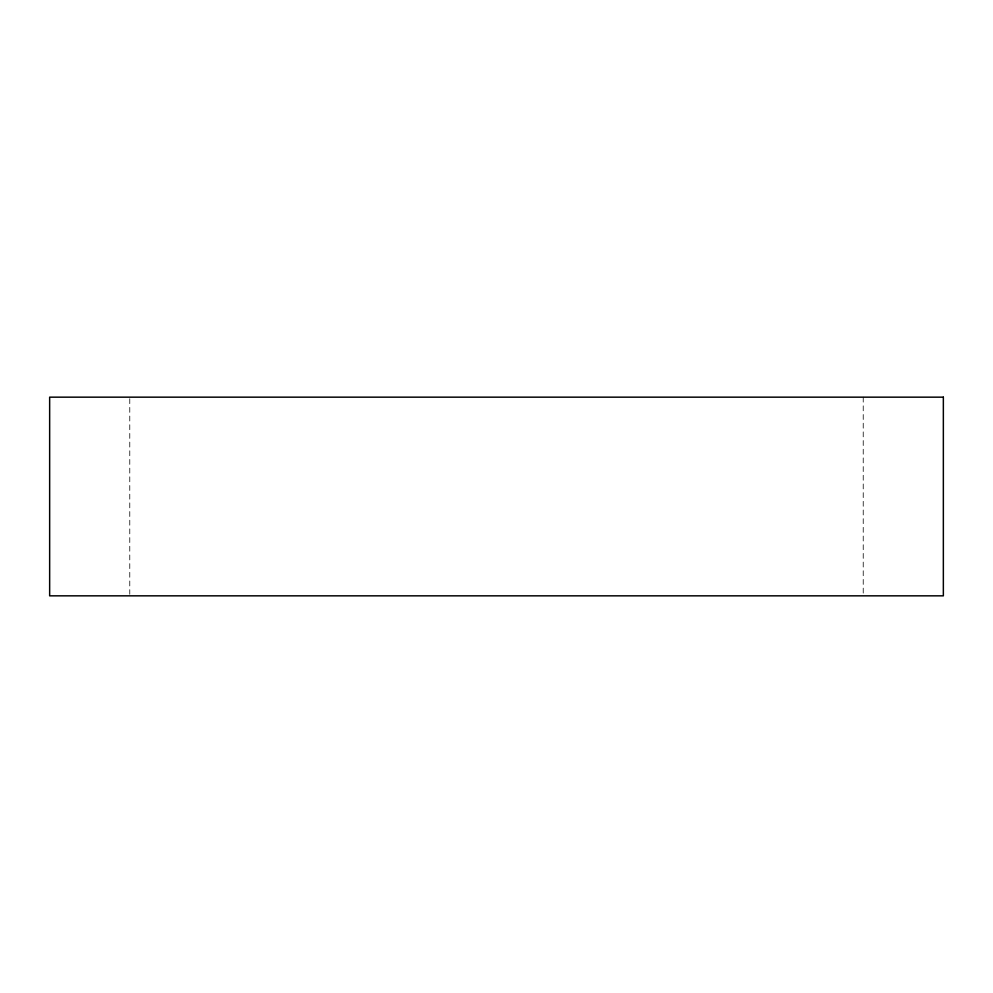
<?xml version="1.0" encoding="UTF-8"?>
<svg xmlns="http://www.w3.org/2000/svg" width="993" height="993" viewBox="0 0 993 993"><rect width="100%" height="100%" fill="white"/><g stroke="black" fill="none" stroke-linecap="round" stroke-linejoin="round"><path stroke-width="0.74" stroke-dasharray="4.96 3.72" d="M863.227 397.163L863.227 594.298M129.773 398.702L129.773 594.298"/><path stroke-width="1.49" d="M943.35 397.163L49.65 397.163L49.65 595.837L943.35 595.837L943.35 397.163"/></g></svg>
